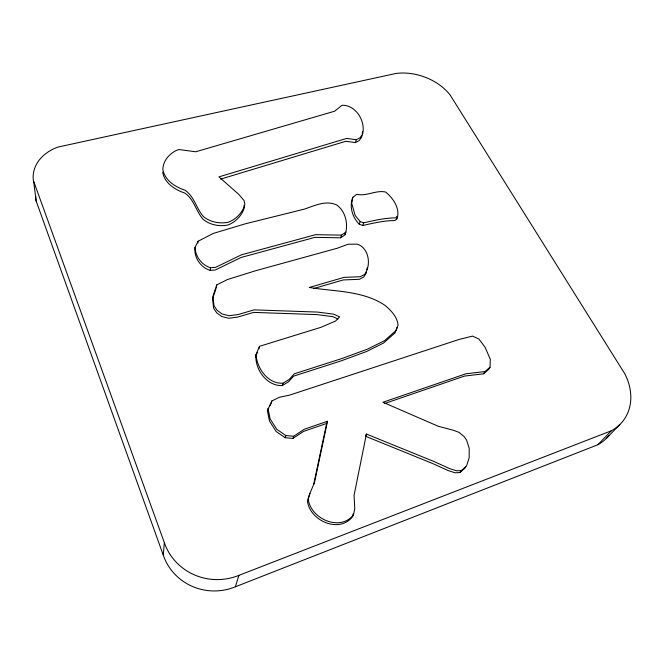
<?xml version="1.0" encoding="UTF-8"?>
<svg xmlns="http://www.w3.org/2000/svg" width="664" height="664" viewBox="0 0 664 664"><rect width="100%" height="100%" fill="white"/><g stroke="black" fill="none" stroke-linecap="round" stroke-linejoin="round"><path stroke-width="1" d="M384.763 403.488L464.501 376.081L483.516 373.824L488.579 369.508L490.04 367.225L490.298 359.249L485.069 347.189L478.927 339.047L472.61 336.1L459.123 339.437L289.587 395.121L279.469 397.263L271.866 400.94L267.384 410.726L269.509 421.109L276.124 431.467L285.171 437.717L292.915 438.439L303.581 431.392L326.655 423.458L327.51 421.267L304.344 429.21L293.637 436.273L292.915 438.439M396.707 219.311C400.898 209.21 393.287 198.245 385.626 192.045C376.007 189.838 366.677 196.561 356.734 194.336L352.8 197.308C349.081 206.529 352.368 217.418 359.29 224.208L362.718 225.503C373.317 223.154 383.717 220.606 394.74 220.556L396.707 219.311L396.864 216.364M163.261 555.087L164.348 542.671L33.366 180.434A43.052 33.117 0 0 1 57.859 147.093L396.101 73.43A47.36 34.362 18.5 0 1 450.192 95.093L624.924 373.973A56.789 45.019 36.4 0 1 611.345 430.778L597.849 444.747L235.38 586.785A54.041 52.605 -5.6 0 1 163.261 555.087L35.98 200.545A41.89 32.644 -0.5 0 1 35.765 196.478M195.042 247.315C193.656 257.341 200.611 267.501 210.206 270.406L215.227 270.032L240.99 257.499L314.927 237.363L340.624 237.803L345.097 234.766C348.625 224.565 345.687 211.218 336.59 204.902C325.692 200.022 314.703 205.624 304.378 209.127L245.448 223.776L213.277 233.421L198.121 241.223L195.042 247.315C195.316 256.487 201.732 265.069 210.521 267.741L215.576 267.368L241.43 254.818L315.641 234.674L341.437 235.131L345.927 232.093M197.938 243.049L198.121 241.223M345.097 234.766L345.297 232.881M210.206 270.406L210.521 267.741M216.381 287.545L216.738 284.922L227.271 279.602L255.524 270.763L337.104 248.278L348.11 244.236L357.207 244.144C369.184 247.954 371.35 265.168 364.669 274.423L360.22 276.739L344.068 277.361L309.358 287.454C334.764 291.712 363.083 290.458 385.244 305.54C391.121 310.694 397.454 316.927 398.018 325.177L396.25 330.307L384.539 340.682L367.541 349.106L342.184 358.435L294.293 373.815L289.106 379.517L282.964 383.236C267.882 384.024 257.001 368.42 255.997 354.584L259.516 346.309L321.052 327.286L335.511 321.061L339.628 316.886L333.643 314.147L317.533 312.08L254.096 309.864L238.011 314.578L229.13 315.732L222.158 313.989L217.128 310.337L214.024 305.822L212.878 296.343L216.738 284.922M361.988 135.332L361.722 137.133L359.183 140.619L355.447 142.577L345.819 141.283L220.597 179.122M362.253 133.53L362.527 131.729M352.8 197.308L351.746 203.475L355.157 215.427L360.17 221.519L363.606 222.813C374.239 220.473 384.68 217.925 395.744 217.875L397.711 216.63M366.478 271.501L366.138 273.294L363.748 276.996L359.315 279.312L343.222 279.942L313.582 288.583M366.827 269.7L367.175 267.907M327.51 421.267L314.495 482.462L309.158 495.253L307.457 501.063C309.698 520.634 339.221 533.864 352.501 516.7L353.041 513.977M352.501 516.7L353.514 514.816L354.767 508.45L354.053 495.394L366.428 434.048L434.09 461.571L449.569 468.576L456.492 470.784L461.239 470.593L466.477 466.145L469.166 457.811L469.216 448.258L466.56 440.049L464.119 436.597L459.189 432.447L453.487 430.28L438.273 426.271L382.921 402.259L465.879 373.799L484.961 371.549L490.04 367.225M313.674 484.463L326.655 423.458M396.939 327.609L395.171 332.73L383.501 343.081L366.569 351.497L341.304 360.809L293.604 376.164L288.433 381.85L282.316 385.568C266.779 386.323 254.486 369.076 255.997 354.584M258.977 348.749L259.516 346.309M271.46 402.459L271.866 400.94M282.316 385.568L282.964 383.236M355.447 142.577L356.261 139.73L360.004 137.78L362.552 134.286C365.922 121.495 356.037 104.912 342.068 105.252L334.614 111.212L195.697 151.79L178.923 149.533L175.835 150.67A32.536 25.307 7 0 0 162.804 169.278C164.672 180.309 175.155 186.916 185.04 190.236C194.112 196.212 196.303 208.363 203.25 216.422C210.123 222.216 219.751 223.976 228.441 222.216C236.06 219.294 242.758 212.447 244.85 204.537L244.095 200.586L238.791 194.411L218.962 176.865L346.6 138.427L356.261 139.73M309.972 493.286L308.262 499.12C310.528 518.758 340.167 532.047 353.514 514.816M340.624 237.803L341.437 235.131M235.38 586.785L238.882 575.364L611.345 430.778M285.171 437.717L285.852 435.551L276.772 429.276L270.123 418.884L267.982 408.468M465.622 466.302L465.024 468.145L459.803 472.577L455.072 472.776L448.175 470.577L432.77 463.596L365.407 436.19L366.428 434.048M359.29 224.208L360.17 221.519M362.718 225.503L363.606 222.813M216.066 288.491L212.546 298.941L213.683 308.395L216.771 312.902L221.784 316.529L228.723 318.272L237.563 317.11L253.59 312.404L316.778 314.578L332.822 316.645L337.926 318.977M255.466 357.008L257.416 352.418M267.384 410.726L268.679 408.227M269.966 405.721L271.261 403.214M483.516 373.824L484.961 371.549M459.803 472.577L461.239 470.593M606.182 438.614L619.836 424.537M285.852 435.551L293.637 436.273M162.68 172.183C164.539 183.181 174.981 189.779 184.824 193.083C193.871 199.051 196.046 211.169 202.968 219.211C209.816 224.988 219.402 226.739 228.059 224.98C235.654 222.058 242.327 215.219 244.41 207.326L244.037 205.359M33.698 181.861L36.312 201.956M608.921 435.592A55.212 44.297 37 0 1 597.849 444.747M238.882 575.364A55.768 53.967 -1.5 0 1 164.348 542.671"/></g></svg>
